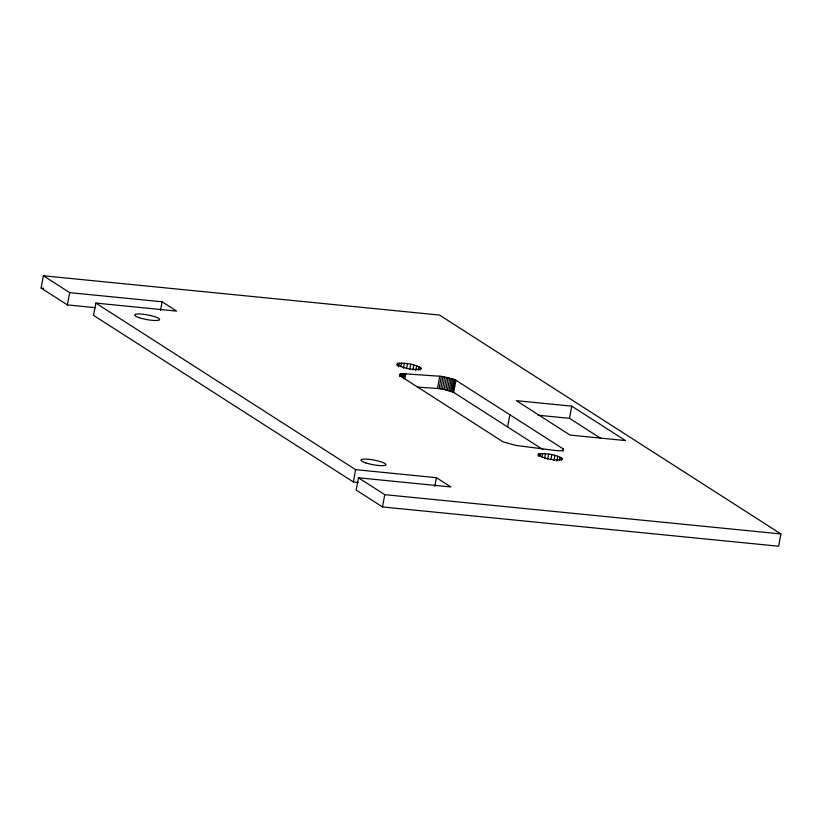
<?xml version="1.0" encoding="UTF-8"?>
<svg xmlns="http://www.w3.org/2000/svg" width="822" height="822" viewBox="0 0 822 822"><rect width="100%" height="100%" fill="white"/><g stroke="black" fill="none" stroke-linecap="round" stroke-linejoin="round"><path stroke-width="1.23" d="M95.249 307.675L67.394 304.921L41.1 288.06L43.381 275.771L439.513 315.062L780.9 533.94L778.619 546.229L382.487 506.938L356.193 490.076L358.464 477.798L450.888 486.963L436.39 477.674L355.618 469.66L95.814 303.082L93.533 315.36L353.347 481.949L358.392 482.442M67.394 304.921L69.675 292.632L43.381 275.771M160.495 310.397L162.088 301.797L69.675 292.632M353.347 481.949L355.618 469.66M397.18 365.831L397.643 363.375C405.636 362.8 414.524 363.961 421.409 368.215L421.419 368.831C413.384 370.568 403.91 368.554 396.821 364.454L397.643 363.375M398.567 366.807L399.245 363.129M400.848 366.776L401.537 363.088M399.831 376.568L400.283 374.113L405.78 373.887L441.342 376.353L455.039 379.692L563.286 448.925C564.19 451.946 557.491 450.353 555.672 450.518L516.082 445.442L503.126 441.897L399.759 375.613L399.41 374.585L400.283 374.113M400.571 376.404L401.033 373.948M401.516 376.301L401.968 373.846M403.427 368.194L404.332 363.283M402.41 377.483L403.088 373.805M403.458 378.726L404.362 373.815M406.551 368.595L407.465 363.673M404.866 378.798L405.78 373.887M382.487 506.938L384.768 494.659L358.464 477.798M409.788 369.17L410.702 364.259M412.921 369.89L413.836 364.978M415.727 370.701L416.641 365.79M418.254 370.321L418.932 366.633M420.104 369.921L420.566 367.465M417.329 387.1L437.448 388.457L439.729 376.178M437.448 388.457L439.061 388.642L441.342 376.353M439.061 388.642L440.726 388.868L443.007 376.589M440.726 388.868L442.431 389.155L444.702 376.866M542.849 449.521L453.703 392.413L444.127 389.474L446.397 377.195M445.791 389.834L448.072 377.555M447.404 390.234L449.685 377.945M448.935 390.645L451.216 378.367M450.353 391.077L452.624 378.798M451.638 391.529L453.908 379.24M434.797 486.275L436.39 477.674M452.758 391.971L455.039 379.692M453.703 392.413L455.984 380.124M507.616 426.834L509.887 414.555M538.266 456.272L538.718 453.816C546.712 453.261 555.6 454.391 562.474 458.666L562.474 459.293C554.439 460.988 544.955 459.005 537.876 454.885L538.718 453.816M539.89 456.025L540.342 453.569M541.955 457.227L542.633 453.538M544.534 458.645L545.438 453.734M547.658 459.046L548.572 454.134M550.904 459.621L551.809 454.71M554.028 460.341L554.942 455.429M556.833 461.152L557.737 456.241M559.34 460.772L560.029 457.094M561.19 460.371L561.642 457.916M562.834 451.381L563.286 448.925M600.666 438.301L569.492 418.336L571.742 406.15L516.391 400.663L570.057 435.074L625.511 440.571L571.742 406.15M41.1 288.06L43.658 288.306M95.814 303.082L176.586 311.096L162.088 301.797M538.03 415.213L569.492 418.336M384.768 494.659L780.9 533.94M442.431 389.155L444.127 389.474M139.483 317.765A12.71 2.363 10.5 0 0 159.489 319.758A12.71 2.363 10.5 0 0 142.298 314.158A12.71 2.363 10.5 0 0 139.483 317.765M365.862 462.92A12.71 2.363 10.5 0 0 385.867 464.903A12.71 2.363 10.5 0 0 368.677 459.303A12.71 2.363 10.5 0 0 365.862 462.92"/></g></svg>
